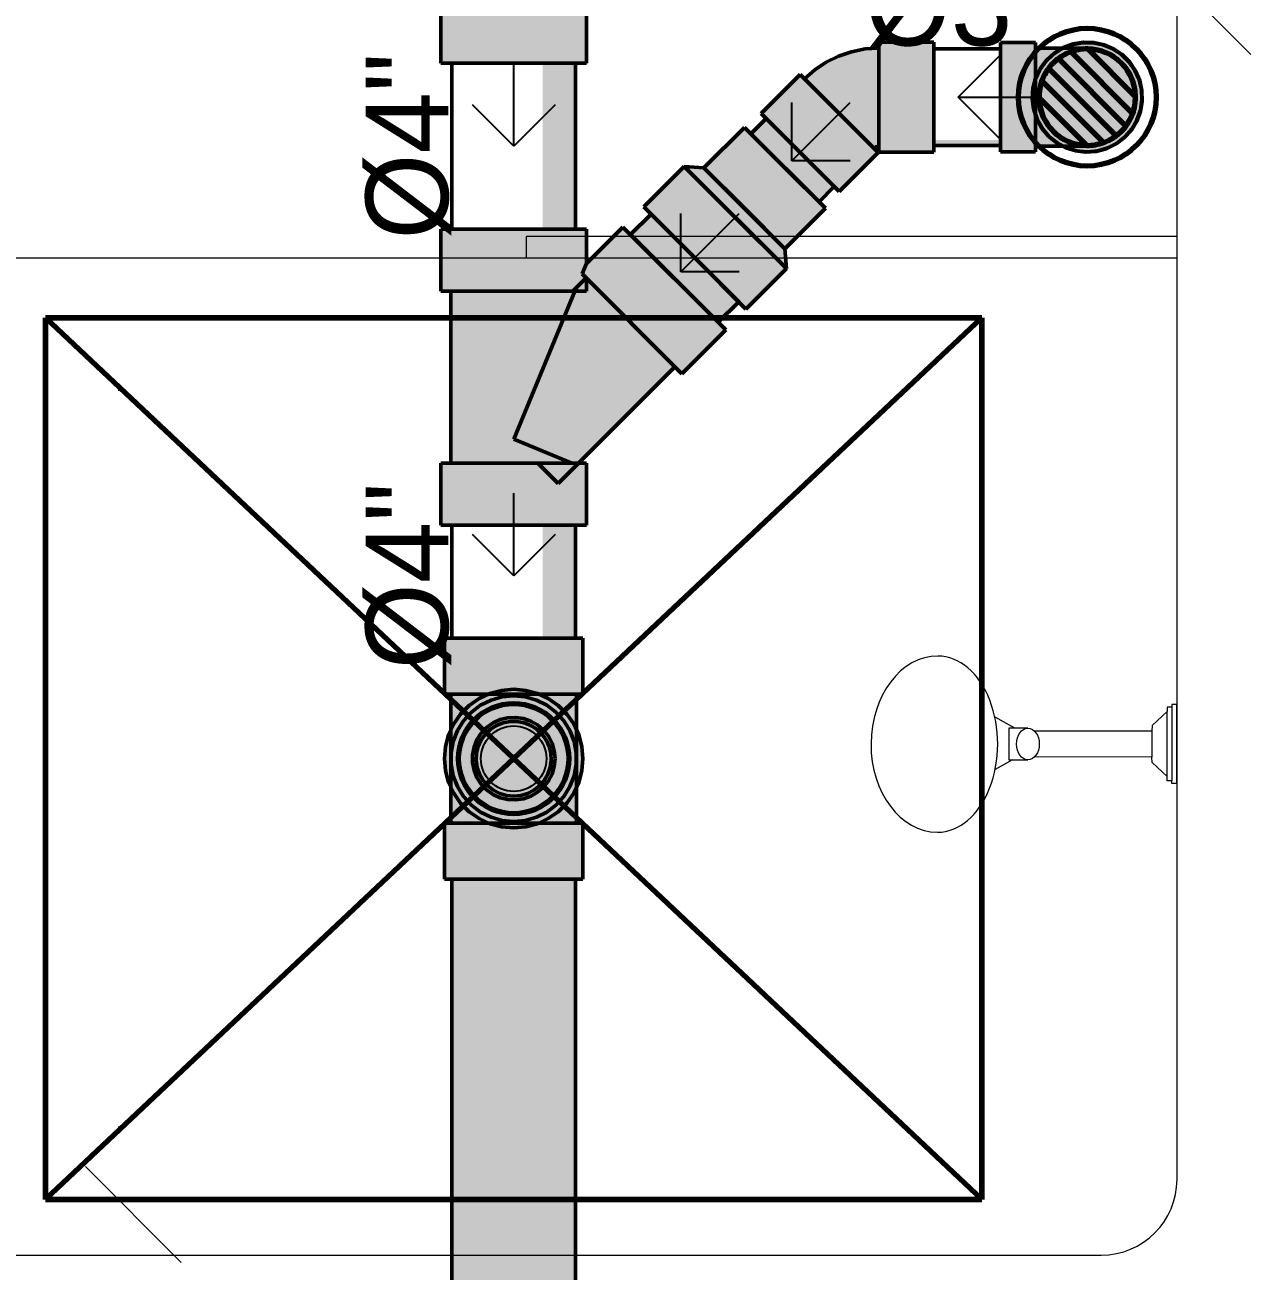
# Model space of a CAD drawing. Header units: metres. Extents: x -232 to 581, y 30 to 789.
# Drawn here: x 93.828 to 94.969, y 384.667 to 385.816 of the extents above; entities that cross this region are included whole.
import ezdxf

# ---------------------------------------------------------------- set-up
doc = ezdxf.new("R2010")
doc.units = ezdxf.units.M
doc.linetypes.add('CONTINU', pattern=[0])
doc.linetypes.add('HIDDEN2', pattern=[0.1875, 0.125, -0.0625])
for name, color, linetype, lineweight in [('A-WALL', 250, 'Continuous', 20), ('baños', 140, 'Continuous', 0), ('P-Fixt-Drn', 94, 'Continuous', 70), ('P-Fixt-Sho', 94, 'Continuous', 70)]:
    doc.layers.add(name, color=color, linetype=linetype, lineweight=lineweight)
doc.layers.add('G-Risr-Std-Nplt', color=7, linetype='Continuous', lineweight=18, plot=False)
doc.layers.add('M-SY-PIPE-STANDARD-Drenaje Sanitario', color=7, linetype='Continuous', true_color=0x726558)
doc.layers.add('M-SY-PIPE-STANDARD-Drenaje Ventilacion', color=254, linetype='Continuous')
doc.layers.add('Techos 1', color=7, linetype='HIDDEN2', lineweight=9, true_color=0x42391a)
doc.styles.add('DS-CAST-01', font='GOTHIC.TTF', dxfattribs={"height": 3})
doc.styles.get("Standard").update_dxf_attribs({"font": 'arial.ttf'})

# ---------------------------------------------------------------- blocks, each defined once
blk = doc.blocks.new('A$C013342c3')
at = {"layer": 'baños', "linetype": 'Continuous'}
for p, q in [((0.2775, 0.1152), (0.2731, 0.1152)), ((0.2731, 0.1152), (0.2731, 0.1112)), ((0.2821, 0.1176), (0.2775, 0.1176)), ((0.2775, 0.1176), (0.2775, 0.1152)), ((0.2775, 0.1152), (0.2775, 0.0473)), ((0.2821, 0.1163), (0.2821, 0.1176)), ((0.2821, 0.0462), (0.2821, 0.1163)), ((0.1327, 0.0959, -0.0887), (0.1145, 0.106, -0.1376)), ((0.2731, 0.1112), (0.2592, 0.0984, -1.0732)), ((0.2731, 0.0513), (0.2731, 0.1112)), ((0.1447, 0.0959, -0.0497), (0.127, 0.0959, -0.0497)), ((0.127, 0.0959, -0.0497), (0.127, 0.0667, -0.0497)), ((0.2591, 0.0932, -0.0114), (0.1506, 0.0931, -0.0549)), ((0.2592, 0.0984, -1.0732), (0.2591, 0.0932, -0.0114)), ((0.2591, 0.0932, -0.0114), (0.2591, 0.0693, -0.0113)), ((0.2591, 0.0693, -0.0114), (0.1506, 0.0694, -0.0549)), ((0.2592, 0.0642, -1.0732), (0.2591, 0.0693, -0.0114)), ((0.1305, 0.0667, -0.0849), (0.1145, 0.0578, -0.1376)), ((0.127, 0.0667, -0.0497), (0.1446, 0.0667, -0.0497)), ((0.2731, 0.0513), (0.2592, 0.0642, -1.0732)), ((0.2731, 0.0473), (0.2731, 0.0513)), ((0.2775, 0.0473), (0.2731, 0.0473)), ((0.2775, 0.0449), (0.2775, 0.0473)), ((0.2821, 0.0462), (0.2821, 0.0449)), ((0.2821, 0.0449), (0.2775, 0.0449))]:
    blk.add_line(p, q, dxfattribs=at)
for ratio, start_param, end_param in [(0.757088, 3.141593, 6.283185), (0.681889, 0, 3.141593)]:
    blk.add_ellipse((0.0615, 0.0812, -0.1376), major_axis=(-0.0002, -0.0812), ratio=ratio, start_param=start_param, end_param=end_param, dxfattribs=at)
blk.add_ellipse((0.1447, 0.0813, -0.0497), major_axis=(0, -0.0146), ratio=0.718224, dxfattribs=at)
blk = doc.blocks.new('20.03.2026 LN 09 PRIMER NIVEL ARQ')
at = {"layer": 'A-WALL', "color": 1}
for p, q in [((-8.911, -59.0232), (-8.911, -56.3632)), ((-10.116, -59.0932), (-8.981, -59.0932))]:
    blk.add_line(p, q, dxfattribs=at)
blk.add_arc((-8.981, -59.0232), 0.07, 270, 360, dxfattribs=at)
at = {"layer": 'baños', "color": 1}
for p, q in [((-9.511, -58.1541), (-9.511, -58.1741)), ((-8.911, -58.1541), (-9.511, -58.1541)), ((-8.911, -58.1741), (-10.186, -58.1741))]:
    blk.add_line(p, q, dxfattribs=at)
at = {"layer": 'Techos 1', "color": 1}
for p, q in [((-13.736, -55.1932), (-9.636, -59.2932)), ((-11.636, -55.1932), (-8.486, -58.3432))]:
    blk.add_line(p, q, dxfattribs=at)
at = {"layer": 'baños', "color": 1, "linetype": 'CONTINU'}
blk.add_blockref('A$C013342c3', (-9.1932, -58.7033), dxfattribs=at)
at = {"layer": 'baños', "color": 1, "linetype": 'Continuous'}
for tag, p in [('MODELNUMBER', (-12.0611, -62.0707)), ('MATERIAL', (-12.0611, -62.0709)), ('PRODUCT', (-12.0611, -62.0708)), ('TRADENAME', (-12.0611, -62.0708))]:
    blk.add_attdef(tag, p, '', height=0.0000254, rotation=359.9999, dxfattribs=at)
blk = doc.blocks.new('Aecb_Duct_Rnd_2Line_Open')
at = {"layer": 'G-Risr-Std-Nplt', "color": 0, "linetype": 'ByBlock', "lineweight": -2}
blk.add_circle((0, 0), 1, dxfattribs=at)
blk = doc.blocks.new('_Open90')
at = {"color": 0, "linetype": 'ByBlock', "lineweight": -2}
for p, q in [((-0.5, 0.5), (0, 0)), ((0, 0), (-1, 0)), ((0, 0), (-0.5, -0.5))]:
    blk.add_line(p, q, dxfattribs=at)
blk = doc.blocks.new('DR 20.03.26 LN09')
at = {"layer": 'M-SY-PIPE-STANDARD-Drenaje Sanitario', "linetype": 'Continuous', "lineweight": 50}
for points in [[(-14732.391, -2854.574), (-14732.391, -2856.824), (-14729.75, -2856.824), (-14727.11, -2856.824), (-14727.11, -2854.574), (-14727.399, -2854.574), (-14723.895, -2851.07), (-14723.641, -2851.324), (-14722.05, -2849.733), (-14725.784, -2845.998), (-14727.11, -2847.324), (-14727.11, -2846.074), (-14729.75, -2846.074), (-14732.391, -2846.074), (-14732.391, -2848.324), (-14732.032, -2848.324), (-14732.032, -2854.574)], [(-14719.345, -2857.237), (-14720.759, -2858.651), (-14717.931, -2861.48), (-14716.517, -2860.066), (-14716.671, -2859.911), (-14716.633, -2859.879), (-14716.588, -2859.855), (-14716.54, -2859.841), (-14716.49, -2859.836), (-14716.49, -2860.055), (-14714.49, -2860.055), (-14714.49, -2856.055), (-14716.49, -2856.055), (-14716.49, -2856.273), (-14716.989, -2856.306), (-14717.479, -2856.404), (-14717.952, -2856.564), (-14718.4, -2856.785), (-14718.815, -2857.063), (-14719.19, -2857.392)], [(-14712.079, -2856.07), (-14712.079, -2860.039), (-14710.797, -2860.039), (-14710.797, -2859.836), (-14709.797, -2859.836), (-14709.813, -2859.818), (-14709.66, -2859.897), (-14709.298, -2860.003), (-14708.922, -2860.039), (-14708.547, -2860.003), (-14708.185, -2859.897), (-14707.85, -2859.724), (-14707.553, -2859.491), (-14707.306, -2859.206), (-14707.117, -2858.879), (-14706.994, -2858.523), (-14706.94, -2858.149), (-14706.958, -2857.772), (-14707.047, -2857.406), (-14707.204, -2857.063), (-14707.423, -2856.755), (-14707.696, -2856.495), (-14708.013, -2856.291), (-14708.363, -2856.151), (-14708.734, -2856.079), (-14709.111, -2856.079), (-14709.481, -2856.151), (-14709.802, -2856.279), (-14709.797, -2856.273), (-14710.797, -2856.273), (-14710.797, -2856.07)], [(-14710.895, -2857.723), (-14710.922, -2858.102), (-14710.877, -2858.48), (-14710.761, -2858.842), (-14710.579, -2859.176), (-14710.337, -2859.469), (-14710.043, -2859.711), (-14709.71, -2859.893), (-14709.348, -2860.009), (-14708.97, -2860.054), (-14708.591, -2860.027), (-14708.223, -2859.929), (-14707.881, -2859.762), (-14707.577, -2859.535), (-14707.321, -2859.253), (-14707.123, -2858.929), (-14706.991, -2858.572), (-14706.928, -2858.197), (-14706.937, -2857.817), (-14707.017, -2857.446), (-14707.167, -2857.096), (-14707.38, -2856.781), (-14707.649, -2856.512), (-14707.964, -2856.299), (-14708.313, -2856.15), (-14708.685, -2856.069), (-14709.065, -2856.06), (-14709.44, -2856.123), (-14709.796, -2856.256), (-14710.121, -2856.454), (-14710.402, -2856.709), (-14710.63, -2857.014), (-14710.796, -2857.356)], [(-14710.648, -2857.764), (-14710.672, -2858.096), (-14710.632, -2858.427), (-14710.531, -2858.744), (-14710.372, -2859.036), (-14710.16, -2859.292), (-14709.903, -2859.504), (-14709.611, -2859.663), (-14709.294, -2859.765), (-14708.964, -2859.804), (-14708.632, -2859.78), (-14708.311, -2859.694), (-14708.012, -2859.549), (-14707.745, -2859.35), (-14707.521, -2859.103), (-14707.348, -2858.819), (-14707.232, -2858.508), (-14707.177, -2858.18), (-14707.185, -2857.847), (-14707.256, -2857.522), (-14707.386, -2857.216), (-14707.573, -2856.94), (-14707.808, -2856.705), (-14708.084, -2856.519), (-14708.39, -2856.388), (-14708.715, -2856.317), (-14709.047, -2856.309), (-14709.375, -2856.364), (-14709.687, -2856.481), (-14709.971, -2856.654), (-14710.217, -2856.878), (-14710.417, -2857.144), (-14710.562, -2857.443)], [(-14727.5, -2862.846), (-14727.5, -2856.824), (-14728.701, -2856.824), (-14728.701, -2862.846)], [(-14720.583, -2858.828), (-14721.138, -2859.384), (-14719.901, -2860.621), (-14718.663, -2861.858), (-14718.108, -2861.303), (-14719.345, -2860.066)], [(-14723.558, -2860.566), (-14725.027, -2862.035), (-14723.171, -2863.891), (-14721.315, -2865.748), (-14719.845, -2864.278), (-14719.901, -2863.56), (-14718.431, -2862.09), (-14719.901, -2860.621), (-14721.37, -2859.152), (-14722.84, -2860.621)], [(-14714.49, -2859.805), (-14712.079, -2859.805), (-14712.079, -2859.604), (-14714.49, -2859.604)], [(-14724.762, -2862.3), (-14725.508, -2863.046), (-14723.917, -2864.637), (-14722.326, -2866.228), (-14721.58, -2865.482), (-14723.171, -2863.891)], [(-14732.391, -2871.346), (-14732.391, -2873.596), (-14729.75, -2873.596), (-14727.11, -2873.596), (-14727.11, -2871.346), (-14727.399, -2871.346), (-14723.895, -2867.841), (-14723.641, -2868.095), (-14722.05, -2866.504), (-14725.784, -2862.77), (-14727.11, -2864.096), (-14727.11, -2862.846), (-14729.75, -2862.846), (-14732.391, -2862.846), (-14732.391, -2865.096), (-14732.032, -2865.096), (-14732.032, -2871.346)], [(-14727.5, -2877.692), (-14727.5, -2873.596), (-14728.701, -2873.596), (-14728.701, -2877.692)], [(-14732.266, -2877.692), (-14732.266, -2879.723), (-14732.032, -2879.723), (-14732.032, -2881.007), (-14732.013, -2880.989), (-14732.114, -2881.207), (-14732.228, -2881.63), (-14732.266, -2882.067), (-14732.228, -2882.504), (-14732.114, -2882.928), (-14732.023, -2883.123), (-14732.032, -2883.127), (-14732.032, -2884.411), (-14732.266, -2884.411), (-14732.266, -2886.442), (-14727.235, -2886.442), (-14727.235, -2884.411), (-14727.469, -2884.411), (-14727.469, -2883.127), (-14727.478, -2883.123), (-14727.386, -2882.928), (-14727.273, -2882.504), (-14727.235, -2882.067), (-14727.273, -2881.63), (-14727.386, -2881.207), (-14727.488, -2880.989), (-14727.469, -2881.007), (-14727.469, -2879.723), (-14727.235, -2879.723), (-14727.235, -2877.692)], [(-14732.228, -2881.63), (-14732.266, -2882.067), (-14732.228, -2882.504), (-14732.114, -2882.928), (-14731.929, -2883.325), (-14731.677, -2883.684), (-14731.367, -2883.994), (-14731.008, -2884.246), (-14730.611, -2884.431), (-14730.187, -2884.545), (-14729.75, -2884.583), (-14729.314, -2884.545), (-14728.89, -2884.431), (-14728.493, -2884.246), (-14728.133, -2883.994), (-14727.823, -2883.684), (-14727.572, -2883.325), (-14727.386, -2882.928), (-14727.273, -2882.504), (-14727.235, -2882.067), (-14727.273, -2881.63), (-14727.386, -2881.207), (-14727.572, -2880.809), (-14727.823, -2880.45), (-14728.133, -2880.14), (-14728.493, -2879.889), (-14728.89, -2879.703), (-14729.314, -2879.59), (-14729.75, -2879.551), (-14730.187, -2879.59), (-14730.611, -2879.703), (-14731.008, -2879.889), (-14731.367, -2880.14), (-14731.677, -2880.45), (-14731.929, -2880.809), (-14732.114, -2881.207)], [(-14731.962, -2881.654), (-14732, -2882.067), (-14731.962, -2882.481), (-14731.848, -2882.88), (-14731.663, -2883.252), (-14731.413, -2883.583), (-14731.106, -2883.863), (-14730.753, -2884.081), (-14730.366, -2884.231), (-14729.958, -2884.308), (-14729.543, -2884.308), (-14729.135, -2884.231), (-14728.747, -2884.081), (-14728.394, -2883.863), (-14728.088, -2883.583), (-14727.837, -2883.252), (-14727.652, -2882.88), (-14727.539, -2882.481), (-14727.5, -2882.067), (-14727.539, -2881.654), (-14727.652, -2881.254), (-14727.837, -2880.883), (-14728.088, -2880.551), (-14728.394, -2880.272), (-14728.747, -2880.053), (-14729.135, -2879.903), (-14729.543, -2879.827), (-14729.958, -2879.827), (-14730.366, -2879.903), (-14730.753, -2880.053), (-14731.106, -2880.272), (-14731.413, -2880.551), (-14731.663, -2880.883), (-14731.848, -2881.254)], [(-14731.096, -2881.874), (-14731.108, -2882.132), (-14731.071, -2882.388), (-14730.987, -2882.632), (-14730.858, -2882.856), (-14730.688, -2883.051), (-14730.485, -2883.211), (-14730.256, -2883.329), (-14730.008, -2883.402), (-14729.75, -2883.427), (-14729.493, -2883.402), (-14729.245, -2883.329), (-14729.015, -2883.211), (-14728.812, -2883.051), (-14728.643, -2882.856), (-14728.514, -2882.632), (-14728.429, -2882.388), (-14728.393, -2882.132), (-14728.405, -2881.874), (-14728.466, -2881.623), (-14728.573, -2881.387), (-14728.723, -2881.177), (-14728.91, -2880.999), (-14729.127, -2880.859), (-14729.367, -2880.763), (-14729.621, -2880.714), (-14729.88, -2880.714), (-14730.133, -2880.763), (-14730.373, -2880.859), (-14730.591, -2880.999), (-14730.778, -2881.177), (-14730.928, -2881.387), (-14731.035, -2881.623)], [(-14730.933, -2881.954), (-14730.933, -2882.18), (-14730.89, -2882.402), (-14730.806, -2882.611), (-14730.684, -2882.801), (-14730.528, -2882.965), (-14730.344, -2883.096), (-14730.139, -2883.189), (-14729.919, -2883.243), (-14729.694, -2883.253), (-14729.47, -2883.221), (-14729.257, -2883.147), (-14729.062, -2883.034), (-14728.891, -2882.887), (-14728.751, -2882.709), (-14728.648, -2882.508), (-14728.584, -2882.292), (-14728.563, -2882.067), (-14728.584, -2881.842), (-14728.648, -2881.626), (-14728.751, -2881.425), (-14728.891, -2881.248), (-14729.062, -2881.1), (-14729.257, -2880.987), (-14729.47, -2880.913), (-14729.694, -2880.881), (-14729.919, -2880.892), (-14730.139, -2880.945), (-14730.344, -2881.039), (-14730.528, -2881.17), (-14730.684, -2881.333), (-14730.806, -2881.523), (-14730.89, -2881.733)], [(-14732, -2886.442), (-14732, -3122.691), (-14727.5, -3122.691), (-14727.5, -2886.442), (-14729.75, -2886.442)]]:
    blk.add_hatch(color=251, dxfattribs=at).paths.add_polyline_path(points, flags=0)
at = {"layer": 'M-SY-PIPE-STANDARD-Drenaje Sanitario', "color": 251, "linetype": 'Continuous', "lineweight": 50}
for points in [[(-14732.391, -2856.824), (-14732.391, -2854.574)], [(-14727.11, -2856.824), (-14727.11, -2854.574)], [(-14716.49, -2856.273), (-14716.989, -2856.306), (-14717.479, -2856.404), (-14717.952, -2856.564), (-14718.4, -2856.785), (-14718.815, -2857.063), (-14719.19, -2857.392)], [(-14716.49, -2860.055), (-14716.49, -2856.055)], [(-14714.49, -2856.055), (-14716.49, -2856.055)], [(-14716.49, -2859.836), (-14716.49, -2856.273)], [(-14714.49, -2856.055), (-14714.49, -2860.055)], [(-14712.079, -2860.039), (-14712.079, -2856.07)], [(-14710.797, -2856.07), (-14712.079, -2856.07)], [(-14710.337, -2859.469), (-14710.043, -2859.711), (-14709.71, -2859.893), (-14709.348, -2860.009), (-14708.97, -2860.054), (-14708.591, -2860.027), (-14708.223, -2859.929), (-14707.881, -2859.762), (-14707.577, -2859.535), (-14707.321, -2859.253), (-14707.123, -2858.929), (-14706.991, -2858.572), (-14706.928, -2858.197), (-14706.937, -2857.817), (-14707.017, -2857.446), (-14707.167, -2857.096), (-14707.38, -2856.781), (-14707.649, -2856.512), (-14707.964, -2856.299), (-14708.313, -2856.15), (-14708.685, -2856.069), (-14709.065, -2856.06), (-14709.44, -2856.123), (-14709.796, -2856.256), (-14710.121, -2856.454), (-14710.402, -2856.709), (-14710.63, -2857.014), (-14710.796, -2857.356), (-14710.895, -2857.723), (-14710.922, -2858.102), (-14710.877, -2858.48), (-14710.761, -2858.842), (-14710.579, -2859.176), (-14710.337, -2859.469)], [(-14708.922, -2860.039), (-14709.298, -2860.003), (-14709.66, -2859.897), (-14709.995, -2859.724), (-14710.292, -2859.491), (-14710.539, -2859.206), (-14710.727, -2858.879), (-14710.851, -2858.523), (-14710.905, -2858.149), (-14710.887, -2857.772), (-14710.798, -2857.406), (-14710.641, -2857.063), (-14710.422, -2856.755), (-14710.149, -2856.495), (-14709.832, -2856.291), (-14709.481, -2856.151), (-14709.111, -2856.079), (-14708.734, -2856.079), (-14708.363, -2856.151), (-14708.013, -2856.291), (-14707.696, -2856.495), (-14707.423, -2856.755), (-14707.204, -2857.063), (-14707.047, -2857.406), (-14706.958, -2857.772), (-14706.94, -2858.149), (-14706.994, -2858.523), (-14707.117, -2858.879), (-14707.306, -2859.206), (-14707.553, -2859.491), (-14707.85, -2859.724), (-14708.185, -2859.897), (-14708.547, -2860.003), (-14708.922, -2860.039)], [(-14710.797, -2856.07), (-14710.797, -2857.405)], [(-14710.797, -2859.836), (-14710.797, -2856.273)], [(-14708.922, -2856.273), (-14710.797, -2856.273)], [(-14712.079, -2856.305), (-14714.49, -2856.305)], [(-14714.49, -2856.305), (-14714.49, -2859.805)], [(-14712.079, -2859.805), (-14712.079, -2856.305)], [(-14708.922, -2859.836), (-14709.26, -2859.804), (-14709.584, -2859.708), (-14709.885, -2859.553), (-14710.152, -2859.344), (-14710.373, -2859.088), (-14710.543, -2858.795), (-14710.653, -2858.475), (-14710.702, -2858.139), (-14710.686, -2857.801), (-14710.606, -2857.472), (-14710.465, -2857.164), (-14710.269, -2856.888), (-14710.024, -2856.655), (-14709.739, -2856.471), (-14709.424, -2856.346), (-14709.092, -2856.282), (-14708.753, -2856.282), (-14708.421, -2856.346), (-14708.106, -2856.471), (-14707.821, -2856.655), (-14707.576, -2856.888), (-14707.38, -2857.164), (-14707.239, -2857.472), (-14707.159, -2857.801), (-14707.143, -2858.139), (-14707.191, -2858.475), (-14707.302, -2858.795), (-14707.471, -2859.088), (-14707.693, -2859.344), (-14707.959, -2859.553), (-14708.26, -2859.708), (-14708.585, -2859.804), (-14708.922, -2859.836)], [(-14729.75, -2856.824), (-14732.391, -2856.824)], [(-14732, -2856.824), (-14732, -2862.846)], [(-14727.5, -2856.824), (-14732, -2856.824)], [(-14727.11, -2856.824), (-14729.75, -2856.824)], [(-14727.5, -2862.846), (-14727.5, -2856.824)], [(-14719.345, -2857.237), (-14720.759, -2858.651)], [(-14719.345, -2857.237), (-14716.517, -2860.066)], [(-14719.19, -2857.392), (-14716.671, -2859.911)], [(-14720.583, -2858.828), (-14721.138, -2859.384)], [(-14717.931, -2861.48), (-14720.759, -2858.651)], [(-14718.108, -2861.303), (-14720.583, -2858.828)], [(-14710.797, -2858.704), (-14710.797, -2860.039)], [(-14722.84, -2860.621), (-14721.37, -2859.152)], [(-14721.37, -2859.152), (-14719.901, -2860.621)], [(-14721.138, -2859.384), (-14718.663, -2861.858)], [(-14716.671, -2859.911), (-14716.633, -2859.879), (-14716.588, -2859.855), (-14716.54, -2859.841), (-14716.49, -2859.836)], [(-14714.49, -2859.805), (-14712.079, -2859.805)], [(-14710.797, -2859.836), (-14708.922, -2859.836)], [(-14716.517, -2860.066), (-14717.931, -2861.48)], [(-14714.49, -2860.055), (-14716.49, -2860.055)], [(-14710.797, -2860.039), (-14712.079, -2860.039)], [(-14725.027, -2862.035), (-14723.558, -2860.566)], [(-14722.84, -2860.621), (-14723.558, -2860.566)], [(-14723.558, -2860.566), (-14719.845, -2864.278)], [(-14723.558, -2860.566), (-14721.702, -2862.422)], [(-14719.901, -2863.56), (-14722.84, -2860.621)], [(-14721.37, -2862.09), (-14722.84, -2860.621)], [(-14719.901, -2860.621), (-14718.431, -2862.09)], [(-14718.663, -2861.858), (-14718.108, -2861.303)], [(-14723.171, -2863.891), (-14725.027, -2862.035)], [(-14719.901, -2863.56), (-14721.37, -2862.09)], [(-14719.901, -2863.56), (-14718.431, -2862.09)], [(-14724.762, -2862.3), (-14725.508, -2863.046)], [(-14721.58, -2865.482), (-14724.762, -2862.3)], [(-14721.702, -2862.422), (-14719.845, -2864.278)], [(-14732.391, -2862.846), (-14729.75, -2862.846)], [(-14732.391, -2865.096), (-14732.391, -2862.846)], [(-14732, -2862.846), (-14727.5, -2862.846)], [(-14729.75, -2862.846), (-14727.11, -2862.846)], [(-14727.11, -2864.096), (-14725.784, -2862.77)], [(-14727.11, -2864.096), (-14727.11, -2862.846)], [(-14725.784, -2862.77), (-14722.05, -2866.504)], [(-14725.508, -2863.046), (-14722.326, -2866.228)], [(-14721.315, -2865.748), (-14723.171, -2863.891)], [(-14719.845, -2864.278), (-14719.901, -2863.56)], [(-14727.265, -2864.471), (-14727.11, -2864.096)], [(-14721.315, -2865.748), (-14719.845, -2864.278)], [(-14727.121, -2864.615), (-14727.602, -2865.096)], [(-14723.641, -2868.095), (-14727.265, -2864.471)], [(-14723.895, -2867.841), (-14727.121, -2864.615)], [(-14727.11, -2865.096), (-14727.11, -2864.626)], [(-14729.75, -2865.096), (-14732.391, -2865.096)], [(-14732.032, -2871.346), (-14732.032, -2865.096)], [(-14732.032, -2865.096), (-14727.602, -2865.096)], [(-14727.524, -2865.096), (-14729.75, -2870.471)], [(-14727.11, -2865.096), (-14729.75, -2865.096)], [(-14727.602, -2865.096), (-14727.602, -2865.096), (-14727.524, -2865.096)], [(-14727.602, -2865.096), (-14727.524, -2865.096)], [(-14722.326, -2866.228), (-14721.58, -2865.482)], [(-14723.641, -2868.095), (-14722.05, -2866.504)], [(-14728.137, -2872.084), (-14723.895, -2867.841)], [(-14729.75, -2870.471), (-14727.638, -2871.346)], [(-14732.391, -2871.346), (-14729.75, -2871.346)], [(-14732.391, -2873.596), (-14732.391, -2871.346)], [(-14732.032, -2871.346), (-14728.875, -2871.346)], [(-14729.75, -2871.346), (-14727.11, -2871.346)], [(-14727.638, -2871.346), (-14728.875, -2871.346)], [(-14728.875, -2871.346), (-14728.137, -2872.084)], [(-14727.11, -2873.596), (-14727.11, -2871.346)], [(-14729.75, -2873.596), (-14732.391, -2873.596)], [(-14732, -2873.596), (-14732, -2877.692)], [(-14727.5, -2873.596), (-14732, -2873.596)], [(-14727.11, -2873.596), (-14729.75, -2873.596)], [(-14727.5, -2877.692), (-14727.5, -2873.596)], [(-14732.266, -2877.692), (-14727.235, -2877.692)], [(-14732.266, -2877.692), (-14732.266, -2879.723)], [(-14732, -2877.692), (-14727.5, -2877.692)], [(-14727.235, -2877.692), (-14727.235, -2879.723)], [(-14729.75, -2884.583), (-14730.187, -2884.545), (-14730.611, -2884.431), (-14731.008, -2884.246), (-14731.367, -2883.994), (-14731.677, -2883.684), (-14731.929, -2883.325), (-14732.114, -2882.928), (-14732.228, -2882.504), (-14732.266, -2882.067), (-14732.228, -2881.63), (-14732.114, -2881.207), (-14731.929, -2880.809), (-14731.677, -2880.45), (-14731.367, -2880.14), (-14731.008, -2879.889), (-14730.611, -2879.703), (-14730.187, -2879.59), (-14729.75, -2879.551), (-14729.314, -2879.59), (-14728.89, -2879.703), (-14728.493, -2879.889), (-14728.133, -2880.14), (-14727.823, -2880.45), (-14727.572, -2880.809), (-14727.386, -2881.207), (-14727.273, -2881.63), (-14727.235, -2882.067), (-14727.273, -2882.504), (-14727.386, -2882.928), (-14727.572, -2883.325), (-14727.823, -2883.684), (-14728.133, -2883.994), (-14728.493, -2884.246), (-14728.89, -2884.431), (-14729.314, -2884.545), (-14729.75, -2884.583)], [(-14727.235, -2882.067), (-14727.273, -2881.63), (-14727.386, -2881.207), (-14727.572, -2880.809), (-14727.823, -2880.45), (-14728.133, -2880.14), (-14728.493, -2879.889), (-14728.89, -2879.703), (-14729.314, -2879.59), (-14729.75, -2879.551), (-14730.187, -2879.59), (-14730.611, -2879.703), (-14731.008, -2879.889), (-14731.367, -2880.14), (-14731.677, -2880.45), (-14731.929, -2880.809), (-14732.114, -2881.207), (-14732.228, -2881.63), (-14732.266, -2882.067), (-14732.228, -2882.504), (-14732.114, -2882.928), (-14731.929, -2883.325), (-14731.677, -2883.684), (-14731.367, -2883.994), (-14731.008, -2884.246), (-14730.611, -2884.431), (-14730.187, -2884.545), (-14729.75, -2884.583), (-14729.314, -2884.545), (-14728.89, -2884.431), (-14728.493, -2884.246), (-14728.133, -2883.994), (-14727.823, -2883.684), (-14727.572, -2883.325), (-14727.386, -2882.928), (-14727.273, -2882.504), (-14727.235, -2882.067)], [(-14727.235, -2882.067), (-14727.273, -2882.504), (-14727.386, -2882.928), (-14727.572, -2883.325), (-14727.823, -2883.684), (-14728.133, -2883.994), (-14728.493, -2884.246), (-14728.89, -2884.431), (-14729.314, -2884.545), (-14729.75, -2884.583), (-14730.187, -2884.545), (-14730.611, -2884.431), (-14731.008, -2884.246), (-14731.367, -2883.994), (-14731.677, -2883.684), (-14731.929, -2883.325), (-14732.114, -2882.928), (-14732.228, -2882.504), (-14732.266, -2882.067), (-14732.228, -2881.63), (-14732.114, -2881.207), (-14731.929, -2880.809), (-14731.677, -2880.45), (-14731.367, -2880.14), (-14731.008, -2879.889), (-14730.611, -2879.703), (-14730.187, -2879.59), (-14729.75, -2879.551), (-14729.314, -2879.59), (-14728.89, -2879.703), (-14728.493, -2879.889), (-14728.133, -2880.14), (-14727.823, -2880.45), (-14727.572, -2880.809), (-14727.386, -2881.207), (-14727.273, -2881.63), (-14727.235, -2882.067)], [(-14730.664, -2879.723), (-14732.266, -2879.723)], [(-14732.032, -2879.723), (-14727.469, -2879.723)], [(-14732.032, -2884.411), (-14732.032, -2879.723)], [(-14729.75, -2884.348), (-14730.17, -2884.31), (-14730.574, -2884.194), (-14730.951, -2884.007), (-14731.287, -2883.753), (-14731.571, -2883.442), (-14731.792, -2883.084), (-14731.945, -2882.691), (-14732.022, -2882.278), (-14732.022, -2881.857), (-14731.945, -2881.443), (-14731.792, -2881.05), (-14731.571, -2880.692), (-14731.287, -2880.381), (-14730.951, -2880.128), (-14730.574, -2879.94), (-14730.17, -2879.825), (-14729.75, -2879.786), (-14729.331, -2879.825), (-14728.926, -2879.94), (-14728.549, -2880.128), (-14728.214, -2880.381), (-14727.93, -2880.692), (-14727.708, -2881.05), (-14727.556, -2881.443), (-14727.479, -2881.857), (-14727.479, -2882.278), (-14727.556, -2882.691), (-14727.708, -2883.084), (-14727.93, -2883.442), (-14728.214, -2883.753), (-14728.549, -2884.007), (-14728.926, -2884.194), (-14729.331, -2884.31), (-14729.75, -2884.348)], [(-14727.235, -2879.723), (-14728.837, -2879.723)], [(-14727.469, -2884.411), (-14727.469, -2879.723)], [(-14728.25, -2882.067), (-14728.277, -2882.351), (-14728.358, -2882.625), (-14728.489, -2882.878), (-14728.665, -2883.102), (-14728.88, -2883.289), (-14729.127, -2883.432), (-14729.397, -2883.525), (-14729.679, -2883.565), (-14729.964, -2883.552), (-14730.241, -2883.485), (-14730.5, -2883.366), (-14730.733, -2883.201), (-14730.929, -2882.994), (-14731.084, -2882.754), (-14731.19, -2882.49), (-14731.244, -2882.21), (-14731.244, -2881.925), (-14731.19, -2881.645), (-14731.084, -2881.38), (-14730.929, -2881.14), (-14730.733, -2880.933), (-14730.5, -2880.768), (-14730.241, -2880.65), (-14729.964, -2880.582), (-14729.679, -2880.569), (-14729.397, -2880.609), (-14729.127, -2880.703), (-14728.88, -2880.845), (-14728.665, -2881.032), (-14728.489, -2881.256), (-14728.358, -2881.51), (-14728.277, -2881.783), (-14728.25, -2882.067)], [(-14728.25, -2882.067), (-14728.277, -2882.351), (-14728.358, -2882.625), (-14728.489, -2882.878), (-14728.665, -2883.102), (-14728.88, -2883.289), (-14729.127, -2883.432), (-14729.397, -2883.525), (-14729.679, -2883.565), (-14729.964, -2883.552), (-14730.241, -2883.485), (-14730.5, -2883.366), (-14730.733, -2883.201), (-14730.929, -2882.994), (-14731.084, -2882.754), (-14731.19, -2882.49), (-14731.244, -2882.21), (-14731.244, -2881.925), (-14731.19, -2881.645), (-14731.084, -2881.38), (-14730.929, -2881.14), (-14730.733, -2880.933), (-14730.5, -2880.768), (-14730.241, -2880.65), (-14729.964, -2880.582), (-14729.679, -2880.569), (-14729.397, -2880.609), (-14729.127, -2880.703), (-14728.88, -2880.845), (-14728.665, -2881.032), (-14728.489, -2881.256), (-14728.358, -2881.51), (-14728.277, -2881.783), (-14728.25, -2882.067)], [(-14729.75, -2883.427), (-14729.493, -2883.402), (-14729.245, -2883.329), (-14729.015, -2883.211), (-14728.812, -2883.051), (-14728.643, -2882.856), (-14728.514, -2882.632), (-14728.429, -2882.388), (-14728.393, -2882.132), (-14728.405, -2881.874), (-14728.466, -2881.623), (-14728.573, -2881.387), (-14728.723, -2881.177), (-14728.91, -2880.999), (-14729.127, -2880.859), (-14729.367, -2880.763), (-14729.621, -2880.714), (-14729.88, -2880.714), (-14730.133, -2880.763), (-14730.373, -2880.859), (-14730.591, -2880.999), (-14730.778, -2881.177), (-14730.928, -2881.387), (-14731.035, -2881.623), (-14731.096, -2881.874), (-14731.108, -2882.132), (-14731.071, -2882.388), (-14730.987, -2882.632), (-14730.858, -2882.856), (-14730.688, -2883.051), (-14730.485, -2883.211), (-14730.256, -2883.329), (-14730.008, -2883.402), (-14729.75, -2883.427)], [(-14732.266, -2884.411), (-14730.664, -2884.411)], [(-14732.266, -2884.411), (-14732.266, -2886.442)], [(-14727.469, -2884.411), (-14732.032, -2884.411)], [(-14728.837, -2884.411), (-14727.235, -2884.411)], [(-14727.235, -2884.411), (-14727.235, -2886.442)], [(-14727.235, -2886.442), (-14732.266, -2886.442)], [(-14727.5, -2886.442), (-14732, -2886.442)], [(-14732, -2886.442), (-14732, -3122.691)], [(-14727.5, -3122.691), (-14727.5, -2886.442)]]:
    blk.add_lwpolyline(points, dxfattribs=at)
at = {"layer": 'P-Fixt-Drn', "color": 94, "linetype": 'Continuous', "lineweight": 70}
for p, q in [((-14707.521, -2859.103), (-14709.97, -2856.653)), ((-14709.51, -2856.406), (-14707.274, -2858.642)), ((-14707.173, -2858.037), (-14708.905, -2856.305)), ((-14710.324, -2857.007), (-14707.874, -2859.456)), ((-14708.335, -2859.703), (-14710.571, -2857.467)), ((-14710.672, -2858.073), (-14708.94, -2859.805))]:
    blk.add_line(p, q, dxfattribs=at)
blk.add_circle((-14708.922, -2858.055), 2.5, dxfattribs=at)
for start, end in [(126.7868, 143.2132), (126.7868, 143.2132), (109.6231, 126.7868), (89.4153, 109.6231), (89.4153, 109.6231), (0.5847, 89.4153), (143.2132, 160.3769), (160.3769, 180.5847), (160.3769, 180.5847), (180.5847, 269.4153), (340.3769, 0.5847), (340.3769, 0.5847), (323.2132, 340.3769), (306.7868, 323.2132), (306.7868, 323.2132), (269.4153, 289.6231), (269.4153, 289.6231), (289.6231, 306.7868)]:
    blk.add_arc((-14708.922, -2858.055), 1.75, start, end, dxfattribs=at)
at = {"layer": 'P-Fixt-Sho', "color": 94, "linetype": 'Continuous', "lineweight": 70}
for p, q in [((-14746.75, -2866.067, 72), (-14746.75, -2867.987, 72)), ((-14712.75, -2866.067, 72), (-14746.75, -2866.067, 72)), ((-14712.75, -2898.067, 72), (-14712.75, -2866.067, 72)), ((-14746.75, -2867.987, 72), (-14746.75, -2896.147, 72)), ((-14744.03, -2868.627, 72), (-14744.03, -2868.71, 72)), ((-14744.03, -2895.424, 72), (-14744.03, -2895.507, 72)), ((-14746.75, -2896.147, 72), (-14746.75, -2898.067, 72)), ((-14746.75, -2898.067, 72), (-14712.75, -2898.067, 72))]:
    blk.add_line(p, q, dxfattribs=at)
at = {"layer": 'P-Fixt-Sho', "color": 94, "linetype": 'Continuous', "lineweight": 70, "extrusion": (-1, 0, 2.22045e-16)}
for p, q in [((-14746.75, -2898.067, 72), (-14746.75, -2866.067, 72)), ((-14746.75, -2866.067, 72), (-14712.75, -2866.067, 72)), ((-14712.75, -2866.067, 72), (-14746.75, -2898.067, 72)), ((-14712.75, -2898.067, 72), (-14746.75, -2866.067, 72)), ((-14712.75, -2866.067, 72), (-14712.75, -2898.067, 72)), ((-14712.75, -2898.067, 72), (-14746.75, -2898.067, 72))]:
    blk.add_line(p, q, dxfattribs=at)
at = {"layer": 'P-Fixt-Sho', "color": 94, "linetype": 'Continuous', "lineweight": 70}
blk.add_circle((-14729.75, -2882.067, 72), 2, dxfattribs=at)
at = {"layer": 'M-SY-PIPE-STANDARD-Drenaje Sanitario', "color": 251, "linetype": 'Continuous', "lineweight": -3, "ltscale": 0.5}
for p, xscale, yscale, zscale in [((-14708.922, -2858.055), 1.750000000000001, 1.750000000000001, 1.750000000000001), ((-14729.75, -2882.067), 1.1875, 1.1875, 1.1875)]:
    blk.add_blockref('Aecb_Duct_Rnd_2Line_Open', p, dxfattribs=dict(at, xscale=xscale, yscale=yscale, zscale=zscale))
at = {"layer": 'M-SY-PIPE-STANDARD-Drenaje Ventilacion', "color": 254, "linetype": 'Continuous', "lineweight": -3}
for p, xscale, yscale, zscale, rotation in [((-14713.608, -2858.055), 3, 3, 3, 180), ((-14729.75, -2859.835), 3, 3, 3, 270), ((-14719.648, -2860.368), 3.000000000000001, 3.000000000000001, 3.000000000000001, 225.0000000000061), ((-14723.678, -2864.399), 3, 3, 3, 225.0000000000017), ((-14729.75, -2875.433), 3, 3, 3, 270)]:
    blk.add_blockref('_Open90', p, dxfattribs=dict(at, xscale=xscale, yscale=yscale, zscale=zscale, rotation=rotation))
at = {"layer": 'M-SY-PIPE-STANDARD-Drenaje Ventilacion', "color": 254, "linetype": 'Continuous', "lineweight": -3, "insert": (-14713.608, -2854.735), "char_height": 3, "attachment_point": 5, "style": 'DS-CAST-01'}
blk.add_mtext('%%C3"', dxfattribs=at)
at = {"layer": 'M-SY-PIPE-STANDARD-Drenaje Ventilacion', "color": 254, "linetype": 'Continuous', "lineweight": -3, "char_height": 3, "attachment_point": 5, "rotation": 90, "style": 'DS-CAST-01'}
for insert in [(-14733.57, -2859.835), (-14733.57, -2875.433)]:
    blk.add_mtext('%%C4"', dxfattribs=dict(at, insert=insert))

msp = doc.modelspace()

# ---------------------------------------------------------------- block references
at = {"color": 1}
msp.add_blockref('20.03.2026 LN 09 PRIMER NIVEL ARQ', (103.8018, 443.7748), dxfattribs=at)
at = {"layer": 'M-SY-PIPE-STANDARD-Drenaje Sanitario', "xscale": 0.02539304808409144, "yscale": 0.02539304808409144, "zscale": 0.02539304808409144}
msp.add_blockref('DR 20.03.26 LN09', (468.3124, 458.3238), dxfattribs=at)

doc.saveas('drawing.dxf')
